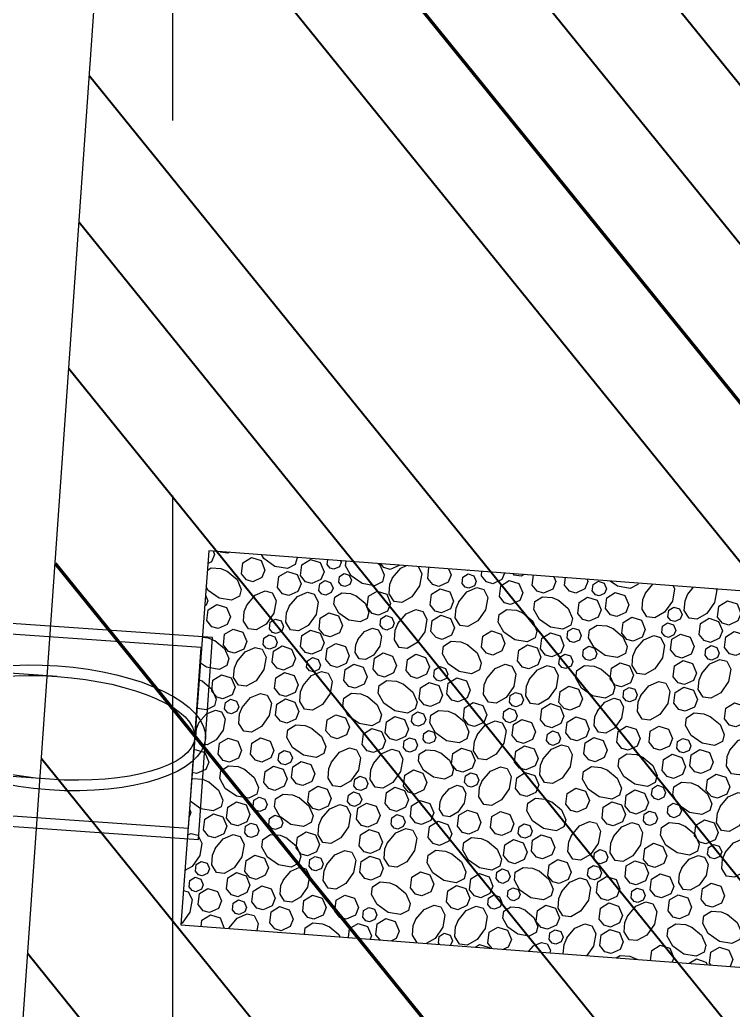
# Model space of a CAD drawing. Header units: feet. Extents: x 6037 to 11520, y 4436 to 7866.
# Drawn here: x 10398.94 to 10420.34, y 5938.33 to 5968.03 of the extents above; entities that cross this region are included whole.
import ezdxf

# ---------------------------------------------------------------- set-up
doc = ezdxf.new("R2010")
doc.units = ezdxf.units.FT
doc.header["$LTSCALE"] = 0.4
doc.header["$MEASUREMENT"] = 0
doc.linetypes.add('DASHED2', pattern=[0.375, 0.25, -0.125])
doc.linetypes.add('HIDDEN', pattern=[0.375, 0.25, -0.125])
for name, color, linetype in [('grid', 254, 'HIDDEN'), ('Level 1', 7, 'Continuous'), ('STORM', 7, 'Continuous'), ('STORM INLET', 7, 'Continuous')]:
    doc.layers.add(name, color=color, linetype=linetype)

msp = doc.modelspace()

# ---------------------------------------------------------------- linework, layer by layer
at = {"layer": 'grid', "color": 252, "linetype": 'DASHED2', "ltscale": 225}
msp.add_line((10403.523, 7776.263), (10403.523, 4782.138), dxfattribs=at)
at = {"layer": 'Level 1', "color": 5, "linetype": 'Continuous', "lineweight": 40}
for p, q in [((10402.567, 5988.286), (10445.984, 5934.657)), ((10402.259, 5983.899), (10443.652, 5932.769)), ((10401.642, 5975.125), (10438.989, 5928.994)), ((10401.026, 5966.351), (10434.326, 5925.219)), ((10400.717, 5961.964), (10431.994, 5923.331)), ((10400.409, 5957.577), (10429.662, 5921.443)), ((10399.587, 5945.878), (10423.444, 5916.41)), ((10399.176, 5940.029), (10420.336, 5913.893))]:
    msp.add_line(p, q, dxfattribs=at)
at = {"layer": 'Level 1', "color": 5, "linetype": 'Continuous', "lineweight": 70}
for p, q in [((10401.951, 5979.512), (10441.321, 5930.882)), ((10399.998, 5951.728), (10426.553, 5918.926))]:
    msp.add_line(p, q, dxfattribs=at)
at = {"layer": 'Level 1', "flags": 128}
msp.add_lwpolyline([(10321.275, 4831.405), (10431.333, 6397.654), (10458.476, 7358.894)], dxfattribs=at)
at = {"layer": 'STORM', "color": 5, "flags": 128}
for points in [[(10400.056, 5948.342), (10245.757, 5959.145, 0.020022), (10236.629, 5959.418), (10169.179, 5958.732)], [(10399.84, 5945.255), (10245.541, 5956.059, 0.020022), (10236.661, 5956.324), (10155.457, 5955.498)]]:
    msp.add_lwpolyline(points, format="xyb", dxfattribs=at)
at = {"layer": 'STORM', "color": 1, "flags": 128}
msp.add_lwpolyline([(10404.614, 5952.111), (10403.766, 5940.891), (10426.207, 5939.195), (10427.055, 5950.415)], close=True, dxfattribs=at)
for points in [[(10404.736, 5952.102), (10404.779, 5951.999), (10404.688, 5951.774), (10404.586, 5951.728)], [(10405.231, 5952.065), (10405.185, 5952.039), (10404.951, 5952.068), (10404.939, 5952.087)], [(10405.592, 5951.419), (10405.631, 5951.745), (10405.889, 5951.904), (10406.177, 5951.812), (10406.295, 5951.529), (10406.204, 5951.303), (10405.931, 5951.181), (10405.743, 5951.235), (10405.592, 5951.419)], [(10407.252, 5951.912), (10407.257, 5951.9), (10407.201, 5951.694), (10406.967, 5951.574), (10406.592, 5951.638), (10406.261, 5951.872), (10406.193, 5951.992)], [(10404.57, 5951.527), (10404.683, 5951.597), (10404.971, 5951.575), (10405.181, 5951.486)], [(10407.365, 5951.364), (10407.404, 5951.69), (10407.662, 5951.849), (10407.949, 5951.756), (10408.067, 5951.473), (10407.976, 5951.248), (10407.703, 5951.126), (10407.516, 5951.179), (10407.365, 5951.364)], [(10408.162, 5951.698), (10408.179, 5951.842)], [(10408.563, 5951.813), (10408.583, 5951.764), (10408.529, 5951.629), (10408.365, 5951.556), (10408.252, 5951.587), (10408.162, 5951.698)], [(10409.694, 5951.728), (10409.745, 5951.685), (10409.874, 5951.385), (10409.818, 5951.179), (10409.584, 5951.059), (10409.208, 5951.123), (10408.877, 5951.356), (10408.71, 5951.655), (10408.729, 5951.8)], [(10410.329, 5951.679), (10410.325, 5951.671), (10410.052, 5951.549), (10409.864, 5951.602), (10409.766, 5951.722)], [(10410.889, 5951.637), (10410.997, 5951.428), (10410.933, 5951.053), (10410.699, 5950.722), (10410.401, 5950.555), (10410.167, 5950.584), (10410.022, 5950.815), (10410.045, 5951.103), (10410.134, 5951.313)], [(10410.126, 5951.298), (10410.371, 5951.589), (10410.543, 5951.663)], [(10411.177, 5951.279), (10411.216, 5951.606), (10411.226, 5951.612)], [(10405.166, 5951.494), (10405.457, 5951.249), (10405.586, 5950.949), (10405.53, 5950.743), (10405.296, 5950.623), (10404.921, 5950.687), (10404.59, 5950.921), (10404.532, 5951.023)], [(10406.674, 5951.005), (10406.713, 5951.332), (10406.971, 5951.49), (10407.259, 5951.398), (10407.377, 5951.115), (10407.286, 5950.89), (10407.013, 5950.768), (10406.825, 5950.821), (10406.674, 5951.005)], [(10408.508, 5951.164), (10408.529, 5951.34), (10408.669, 5951.425), (10408.824, 5951.375), (10408.887, 5951.223), (10408.839, 5951.101), (10408.691, 5951.035), (10408.59, 5951.064), (10408.508, 5951.163)], [(10411.805, 5951.568), (10411.879, 5951.388), (10411.789, 5951.164), (10411.515, 5951.041), (10411.328, 5951.095), (10411.177, 5951.279)], [(10412.21, 5951.125), (10412.234, 5951.321), (10412.388, 5951.416), (10412.561, 5951.36), (10412.632, 5951.191), (10412.578, 5951.056), (10412.413, 5950.982), (10412.301, 5951.014), (10412.211, 5951.125)], [(10412.392, 5951.523), (10412.37, 5951.513), (10412.313, 5951.53)], [(10412.789, 5951.357), (10412.805, 5951.492)], [(10413.481, 5951.441), (10413.401, 5951.242), (10413.128, 5951.119), (10412.94, 5951.173), (10412.789, 5951.357)], [(10414.071, 5951.397), (10413.984, 5951.348), (10413.774, 5951.374), (10413.744, 5951.422)], [(10414.316, 5951.077), (10414.352, 5951.375)], [(10414.959, 5951.33), (10415.018, 5951.186), (10414.928, 5950.961), (10414.655, 5950.839), (10414.467, 5950.893), (10414.316, 5951.077)], [(10415.284, 5951.078), (10415.311, 5951.303)], [(10407.915, 5950.921), (10407.939, 5951.117), (10408.093, 5951.212), (10408.266, 5951.156), (10408.337, 5950.986), (10408.282, 5950.852), (10408.118, 5950.778), (10408.006, 5950.81), (10407.915, 5950.921)], [(10412.11, 5950.581), (10412.355, 5950.873), (10412.655, 5951.002), (10412.86, 5950.946), (10412.981, 5950.711), (10412.916, 5950.336), (10412.683, 5950.005), (10412.385, 5949.838), (10412.151, 5949.867), (10412.006, 5950.098), (10412.028, 5950.386), (10412.118, 5950.596)], [(10413.327, 5950.732), (10413.367, 5951.059), (10413.624, 5951.217), (10413.912, 5951.124), (10414.03, 5950.842), (10413.939, 5950.617), (10413.666, 5950.495), (10413.478, 5950.548), (10413.327, 5950.732)], [(10415.96, 5951.254), (10415.987, 5951.188), (10415.896, 5950.963), (10415.623, 5950.841), (10415.435, 5950.894), (10415.284, 5951.078)], [(10416.117, 5950.9), (10416.141, 5951.097), (10416.296, 5951.192), (10416.468, 5951.136), (10416.539, 5950.966), (10416.485, 5950.831), (10416.321, 5950.758), (10416.208, 5950.79), (10416.118, 5950.901)], [(10417.497, 5951.138), (10417.487, 5951.101), (10417.252, 5950.981), (10416.877, 5951.045), (10416.655, 5951.201)], [(10418.539, 5951.059), (10418.584, 5950.971), (10418.52, 5950.596), (10418.286, 5950.265), (10417.988, 5950.098), (10417.755, 5950.127), (10417.61, 5950.358), (10417.632, 5950.646), (10417.721, 5950.856)], [(10417.713, 5950.841), (10417.935, 5951.105)], [(10418.979, 5950.805), (10419.154, 5951.013)], [(10404.513, 5950.775), (10404.583, 5950.609), (10404.528, 5950.474), (10404.489, 5950.456)], [(10405.757, 5950.484), (10406.002, 5950.775), (10406.301, 5950.904), (10406.507, 5950.848), (10406.628, 5950.613), (10406.563, 5950.239), (10406.33, 5949.907), (10406.032, 5949.74), (10405.798, 5949.769), (10405.653, 5950.001), (10405.676, 5950.288), (10405.765, 5950.499)], [(10407.023, 5950.447), (10407.268, 5950.739), (10407.567, 5950.868), (10407.773, 5950.811), (10407.894, 5950.577), (10407.829, 5950.202), (10407.596, 5949.871), (10407.298, 5949.704), (10407.064, 5949.733), (10406.919, 5949.964), (10406.941, 5950.252), (10407.031, 5950.462)], [(10409.035, 5950.758), (10409.297, 5950.537), (10409.413, 5950.268), (10409.363, 5950.082), (10409.152, 5949.974), (10408.814, 5950.032), (10408.516, 5950.242), (10408.366, 5950.51), (10408.392, 5950.721), (10408.6, 5950.851), (10408.859, 5950.831), (10409.048, 5950.75)], [(10409.362, 5950.416), (10409.401, 5950.743), (10409.659, 5950.901), (10409.947, 5950.809), (10410.065, 5950.526), (10409.974, 5950.301), (10409.701, 5950.178), (10409.513, 5950.232), (10409.362, 5950.417)], [(10411.252, 5950.484), (10411.291, 5950.811), (10411.549, 5950.969), (10411.837, 5950.876), (10411.955, 5950.593), (10411.864, 5950.368), (10411.591, 5950.246), (10411.403, 5950.3), (10411.252, 5950.484)], [(10415.106, 5950.624), (10415.397, 5950.378), (10415.526, 5950.079), (10415.47, 5949.874), (10415.235, 5949.753), (10414.86, 5949.817), (10414.529, 5950.051), (10414.363, 5950.348), (10414.391, 5950.582), (10414.622, 5950.727), (10414.91, 5950.705), (10415.12, 5950.615)], [(10415.68, 5950.23), (10415.719, 5950.557), (10415.977, 5950.715), (10416.265, 5950.623), (10416.383, 5950.34), (10416.292, 5950.115), (10416.019, 5949.993), (10415.831, 5950.046), (10415.68, 5950.23)], [(10416.51, 5950.374), (10416.55, 5950.7), (10416.807, 5950.859), (10417.095, 5950.766), (10417.213, 5950.483), (10417.122, 5950.258), (10416.85, 5950.136), (10416.661, 5950.189), (10416.511, 5950.374)], [(10419.837, 5950.961), (10419.85, 5950.934), (10419.785, 5950.559), (10419.552, 5950.228), (10419.254, 5950.061), (10419.021, 5950.09), (10418.876, 5950.321), (10418.898, 5950.61), (10418.987, 5950.819)], [(10404.554, 5950.016), (10404.593, 5950.342), (10404.851, 5950.501), (10405.139, 5950.409), (10405.257, 5950.126), (10405.166, 5949.901), (10404.893, 5949.779), (10404.705, 5949.832), (10404.554, 5950.016)], [(10418.386, 5950.127), (10418.41, 5950.323), (10418.564, 5950.418), (10418.737, 5950.363), (10418.808, 5950.193), (10418.754, 5950.058), (10418.59, 5949.985), (10418.477, 5950.017), (10418.386, 5950.127)], [(10419.874, 5950.12), (10419.913, 5950.446), (10420.171, 5950.605), (10420.458, 5950.513), (10420.576, 5950.23), (10420.486, 5950.004), (10420.212, 5949.882), (10420.025, 5949.936), (10419.874, 5950.12)], [(10407.917, 5949.762), (10407.956, 5950.089), (10408.214, 5950.247), (10408.502, 5950.155), (10408.62, 5949.872), (10408.529, 5949.647), (10408.256, 5949.525), (10408.068, 5949.578), (10407.918, 5949.762)], [(10409.752, 5949.873), (10409.775, 5950.069), (10409.93, 5950.164), (10410.103, 5950.109), (10410.174, 5949.939), (10410.119, 5949.804), (10409.955, 5949.73), (10409.843, 5949.763), (10409.752, 5949.873)], [(10410.282, 5949.923), (10410.527, 5950.214), (10410.826, 5950.343), (10411.032, 5950.287), (10411.153, 5950.053), (10411.088, 5949.678), (10410.855, 5949.346), (10410.557, 5949.179), (10410.323, 5949.209), (10410.178, 5949.439), (10410.2, 5949.728), (10410.29, 5949.938)], [(10411.276, 5949.689), (10411.315, 5950.015), (10411.573, 5950.174), (10411.861, 5950.081), (10411.978, 5949.798), (10411.888, 5949.573), (10411.615, 5949.451), (10411.427, 5949.504), (10411.276, 5949.689)], [(10414.037, 5950.244), (10414.328, 5949.999), (10414.457, 5949.699), (10414.401, 5949.493), (10414.167, 5949.373), (10413.792, 5949.437), (10413.461, 5949.67), (10413.293, 5949.968), (10413.323, 5950.202), (10413.554, 5950.347), (10413.842, 5950.325), (10414.052, 5950.235)], [(10417.004, 5949.634), (10417.043, 5949.961), (10417.301, 5950.119), (10417.589, 5950.027), (10417.706, 5949.744), (10417.616, 5949.519), (10417.343, 5949.396), (10417.155, 5949.45), (10417.004, 5949.634)], [(10406.43, 5949.77), (10406.453, 5949.966), (10406.608, 5950.061), (10406.781, 5950.005), (10406.851, 5949.835), (10406.797, 5949.7), (10406.634, 5949.627), (10406.521, 5949.659), (10406.43, 5949.77)], [(10416.744, 5949.777), (10417.035, 5949.532), (10417.165, 5949.233), (10417.108, 5949.027), (10416.874, 5948.906), (10416.499, 5948.971), (10416.168, 5949.204), (10416.001, 5949.502), (10416.03, 5949.736), (10416.261, 5949.881), (10416.549, 5949.859), (10416.759, 5949.769)], [(10418.198, 5949.653), (10418.222, 5949.849), (10418.376, 5949.944), (10418.549, 5949.889), (10418.62, 5949.719), (10418.565, 5949.584), (10418.401, 5949.511), (10418.289, 5949.543), (10418.198, 5949.654)], [(10419.321, 5949.599), (10419.36, 5949.925), (10419.618, 5950.084), (10419.906, 5949.991), (10420.024, 5949.708), (10419.933, 5949.483), (10419.66, 5949.361), (10419.472, 5949.414), (10419.322, 5949.599)], [(10404.418, 5949.515), (10404.592, 5949.501), (10404.803, 5949.412)], [(10405.047, 5949.276), (10405.086, 5949.603), (10405.344, 5949.761), (10405.632, 5949.669), (10405.75, 5949.386), (10405.659, 5949.161), (10405.386, 5949.039), (10405.198, 5949.092), (10405.047, 5949.276)], [(10406.242, 5949.296), (10406.265, 5949.492), (10406.42, 5949.587), (10406.592, 5949.531), (10406.663, 5949.362), (10406.609, 5949.227), (10406.445, 5949.153), (10406.332, 5949.185), (10406.242, 5949.296)], [(10407.365, 5949.241), (10407.404, 5949.568), (10407.662, 5949.726), (10407.95, 5949.634), (10408.067, 5949.351), (10407.977, 5949.126), (10407.704, 5949.003), (10407.516, 5949.057), (10407.365, 5949.241)], [(10409.084, 5949.447), (10409.283, 5949.683), (10409.526, 5949.787), (10409.692, 5949.742), (10409.79, 5949.552), (10409.738, 5949.249), (10409.549, 5948.98), (10409.308, 5948.845), (10409.118, 5948.869), (10409, 5949.056), (10409.018, 5949.289), (10409.091, 5949.459)], [(10412.792, 5949.218), (10412.831, 5949.545), (10413.089, 5949.703), (10413.377, 5949.611), (10413.495, 5949.328), (10413.404, 5949.103), (10413.131, 5948.98), (10412.943, 5949.034), (10412.792, 5949.218)], [(10414.564, 5949.163), (10414.604, 5949.489), (10414.861, 5949.647), (10415.149, 5949.555), (10415.267, 5949.272), (10415.176, 5949.047), (10414.904, 5948.925), (10414.715, 5948.979), (10414.565, 5949.163)], [(10415.362, 5949.497), (10415.385, 5949.693), (10415.54, 5949.788), (10415.713, 5949.733), (10415.783, 5949.563), (10415.729, 5949.428), (10415.565, 5949.355), (10415.452, 5949.387), (10415.362, 5949.497)], [(10417.417, 5949.146), (10417.662, 5949.437), (10417.961, 5949.566), (10418.167, 5949.51), (10418.287, 5949.275), (10418.223, 5948.901), (10417.99, 5948.569), (10417.692, 5948.402), (10417.458, 5948.432), (10417.313, 5948.663), (10417.335, 5948.951), (10417.425, 5949.161)], [(10418.467, 5949.127), (10418.506, 5949.453), (10418.764, 5949.612), (10419.052, 5949.519), (10419.17, 5949.236), (10419.079, 5949.011), (10418.806, 5948.889), (10418.618, 5948.943), (10418.468, 5949.127)], [(10420.08, 5949.205), (10420.118, 5949.531), (10420.376, 5949.69), (10420.664, 5949.597), (10420.782, 5949.315), (10420.691, 5949.089), (10420.418, 5948.967), (10420.231, 5949.02), (10420.08, 5949.205)], [(10404.788, 5949.42), (10405.079, 5949.175), (10405.208, 5948.875), (10405.152, 5948.669), (10404.917, 5948.549), (10404.542, 5948.613), (10404.36, 5948.742)], [(10405.46, 5948.788), (10405.705, 5949.079), (10406.005, 5949.209), (10406.21, 5949.153), (10406.331, 5948.918), (10406.266, 5948.543), (10406.033, 5948.212), (10405.735, 5948.045), (10405.501, 5948.074), (10405.356, 5948.305), (10405.379, 5948.593), (10405.468, 5948.803)], [(10406.511, 5948.769), (10406.55, 5949.096), (10406.808, 5949.254), (10407.095, 5949.162), (10407.213, 5948.879), (10407.122, 5948.654), (10406.849, 5948.532), (10406.662, 5948.585), (10406.511, 5948.769)], [(10408.123, 5948.847), (10408.162, 5949.174), (10408.42, 5949.332), (10408.708, 5949.24), (10408.825, 5948.957), (10408.735, 5948.732), (10408.462, 5948.61), (10408.274, 5948.663), (10408.123, 5948.847)], [(10412.366, 5949.293), (10412.657, 5949.048), (10412.786, 5948.748), (10412.73, 5948.542), (10412.496, 5948.422), (10412.121, 5948.487), (10411.789, 5948.72), (10411.622, 5949.018), (10411.652, 5949.251), (10411.883, 5949.397), (10412.171, 5949.374), (10412.381, 5949.285)], [(10413.874, 5948.804), (10413.913, 5949.131), (10414.171, 5949.289), (10414.459, 5949.197), (10414.577, 5948.914), (10414.485, 5948.689), (10414.213, 5948.567), (10414.025, 5948.62), (10413.874, 5948.805)], [(10415.834, 5948.956), (10415.857, 5949.152), (10416.012, 5949.246), (10416.185, 5949.191), (10416.256, 5949.022), (10416.201, 5948.886), (10416.038, 5948.813), (10415.925, 5948.845), (10415.834, 5948.956)], [(10419.501, 5948.973), (10419.524, 5949.169), (10419.679, 5949.264), (10419.852, 5949.208), (10419.922, 5949.039), (10419.868, 5948.904), (10419.704, 5948.83), (10419.591, 5948.862), (10419.501, 5948.973)], [(10409.54, 5948.56), (10409.579, 5948.886), (10409.837, 5949.044), (10410.125, 5948.952), (10410.242, 5948.669), (10410.152, 5948.444), (10409.879, 5948.322), (10409.691, 5948.375), (10409.54, 5948.56)], [(10410.528, 5948.52), (10410.567, 5948.846), (10410.825, 5949.004), (10411.113, 5948.912), (10411.23, 5948.629), (10411.139, 5948.404), (10410.866, 5948.282), (10410.679, 5948.336), (10410.528, 5948.52)], [(10415.115, 5948.72), (10415.139, 5948.916), (10415.293, 5949.011), (10415.466, 5948.955), (10415.537, 5948.786), (10415.482, 5948.651), (10415.318, 5948.577), (10415.206, 5948.61), (10415.115, 5948.72)], [(10407.545, 5948.615), (10407.567, 5948.811), (10407.722, 5948.906), (10407.895, 5948.851), (10407.966, 5948.681), (10407.911, 5948.546), (10407.747, 5948.473), (10407.635, 5948.504), (10407.545, 5948.615)], [(10408.661, 5948.222), (10408.7, 5948.549), (10408.958, 5948.707), (10409.246, 5948.615), (10409.364, 5948.332), (10409.273, 5948.107), (10409, 5947.985), (10408.813, 5948.038), (10408.661, 5948.222)], [(10411.361, 5948.342), (10411.385, 5948.538), (10411.539, 5948.633), (10411.712, 5948.578), (10411.783, 5948.408), (10411.728, 5948.273), (10411.565, 5948.2), (10411.451, 5948.232), (10411.361, 5948.342)], [(10412.957, 5948.283), (10413.202, 5948.574), (10413.501, 5948.703), (10413.707, 5948.647), (10413.827, 5948.413), (10413.763, 5948.038), (10413.53, 5947.706), (10413.232, 5947.539), (10412.998, 5947.569), (10412.853, 5947.799), (10412.875, 5948.088), (10412.965, 5948.298)], [(10414.222, 5948.246), (10414.468, 5948.537), (10414.767, 5948.667), (10414.973, 5948.61), (10415.094, 5948.376), (10415.029, 5948.001), (10414.796, 5947.67), (10414.498, 5947.503), (10414.264, 5947.532), (10414.119, 5947.763), (10414.141, 5948.051), (10414.231, 5948.261)], [(10416.37, 5948.563), (10416.661, 5948.318), (10416.79, 5948.018), (10416.734, 5947.812), (10416.5, 5947.692), (10416.124, 5947.756), (10415.794, 5947.99), (10415.627, 5948.287), (10415.656, 5948.521), (10415.887, 5948.666), (10416.175, 5948.644), (10416.385, 5948.554)], [(10416.653, 5948.264), (10416.692, 5948.59), (10416.949, 5948.749), (10417.237, 5948.656), (10417.355, 5948.374), (10417.264, 5948.149), (10416.992, 5948.026), (10416.804, 5948.08), (10416.653, 5948.264)], [(10418.543, 5948.332), (10418.582, 5948.658), (10418.839, 5948.817), (10419.127, 5948.725), (10419.245, 5948.441), (10419.154, 5948.216), (10418.881, 5948.094), (10418.694, 5948.148), (10418.543, 5948.332)], [(10419.4, 5948.429), (10419.646, 5948.72), (10419.945, 5948.85), (10420.15, 5948.794), (10420.271, 5948.559), (10420.207, 5948.184), (10419.973, 5947.853), (10419.676, 5947.686), (10419.441, 5947.715), (10419.297, 5947.946), (10419.319, 5948.234), (10419.409, 5948.444)], [(10404.696, 5947.907), (10404.735, 5948.233), (10404.993, 5948.391), (10405.281, 5948.299), (10405.399, 5948.016), (10405.308, 5947.791), (10405.035, 5947.669), (10404.847, 5947.722), (10404.696, 5947.907)], [(10406.586, 5947.974), (10406.625, 5948.301), (10406.883, 5948.459), (10407.171, 5948.367), (10407.289, 5948.084), (10407.198, 5947.859), (10406.925, 5947.737), (10406.737, 5947.79), (10406.587, 5947.974)], [(10407.444, 5948.072), (10407.689, 5948.363), (10407.988, 5948.492), (10408.194, 5948.436), (10408.315, 5948.201), (10408.25, 5947.826), (10408.017, 5947.495), (10407.719, 5947.328), (10407.485, 5947.357), (10407.34, 5947.588), (10407.363, 5947.876), (10407.452, 5948.086)], [(10404.414, 5948.205), (10404.705, 5947.96), (10404.834, 5947.66), (10404.778, 5947.455), (10404.543, 5947.334), (10404.257, 5947.383)], [(10404.322, 5948.242), (10404.428, 5948.197)], [(10410.439, 5948.114), (10410.731, 5947.869), (10410.86, 5947.569), (10410.804, 5947.364), (10410.569, 5947.243), (10410.194, 5947.308), (10409.863, 5947.541), (10409.696, 5947.839), (10409.725, 5948.073), (10409.956, 5948.217), (10410.244, 5948.196), (10410.455, 5948.106)], [(10410.923, 5947.672), (10410.963, 5947.998), (10411.22, 5948.157), (10411.508, 5948.064), (10411.626, 5947.781), (10411.535, 5947.556), (10411.263, 5947.434), (10411.075, 5947.488), (10410.924, 5947.672)], [(10411.754, 5947.816), (10411.793, 5948.142), (10412.051, 5948.3), (10412.339, 5948.208), (10412.456, 5947.925), (10412.366, 5947.7), (10412.093, 5947.578), (10411.905, 5947.631), (10411.754, 5947.815)], [(10415.117, 5947.562), (10415.156, 5947.888), (10415.414, 5948.046), (10415.702, 5947.954), (10415.82, 5947.671), (10415.729, 5947.446), (10415.456, 5947.324), (10415.268, 5947.377), (10415.117, 5947.562)], [(10417.572, 5947.771), (10417.817, 5948.062), (10418.117, 5948.191), (10418.322, 5948.135), (10418.443, 5947.9), (10418.378, 5947.525), (10418.145, 5947.194), (10417.847, 5947.027), (10417.613, 5947.057), (10417.469, 5947.287), (10417.491, 5947.575), (10417.58, 5947.785)], [(10418.566, 5947.536), (10418.605, 5947.863), (10418.863, 5948.021), (10419.151, 5947.929), (10419.269, 5947.646), (10419.178, 5947.421), (10418.905, 5947.299), (10418.717, 5947.352), (10418.566, 5947.536)], [(10405.616, 5947.413), (10405.861, 5947.704), (10406.16, 5947.833), (10406.366, 5947.777), (10406.487, 5947.543), (10406.422, 5947.168), (10406.189, 5946.837), (10405.891, 5946.67), (10405.657, 5946.699), (10405.512, 5946.929), (10405.534, 5947.218), (10405.624, 5947.428)], [(10409.371, 5947.734), (10409.662, 5947.489), (10409.791, 5947.189), (10409.735, 5946.983), (10409.501, 5946.863), (10409.126, 5946.928), (10408.795, 5947.161), (10408.627, 5947.459), (10408.657, 5947.693), (10408.888, 5947.838), (10409.176, 5947.815), (10409.386, 5947.726)], [(10413.63, 5947.569), (10413.653, 5947.765), (10413.808, 5947.86), (10413.981, 5947.804), (10414.051, 5947.634), (10413.997, 5947.499), (10413.833, 5947.426), (10413.72, 5947.458), (10413.63, 5947.569)], [(10417.043, 5947.721), (10417.066, 5947.917), (10417.221, 5948.012), (10417.393, 5947.956), (10417.464, 5947.787), (10417.409, 5947.652), (10417.246, 5947.578), (10417.133, 5947.611), (10417.043, 5947.721)], [(10405.086, 5947.364), (10405.11, 5947.559), (10405.264, 5947.654), (10405.437, 5947.599), (10405.508, 5947.429), (10405.453, 5947.294), (10405.289, 5947.221), (10405.177, 5947.253), (10405.086, 5947.364)], [(10406.61, 5947.179), (10406.649, 5947.505), (10406.907, 5947.664), (10407.195, 5947.571), (10407.312, 5947.288), (10407.222, 5947.063), (10406.949, 5946.941), (10406.761, 5946.995), (10406.61, 5947.179)], [(10412.247, 5947.076), (10412.286, 5947.402), (10412.544, 5947.561), (10412.832, 5947.468), (10412.949, 5947.185), (10412.859, 5946.96), (10412.586, 5946.838), (10412.398, 5946.891), (10412.247, 5947.076)], [(10414.565, 5947.04), (10414.604, 5947.367), (10414.861, 5947.525), (10415.15, 5947.433), (10415.267, 5947.15), (10415.176, 5946.925), (10414.903, 5946.803), (10414.716, 5946.856), (10414.565, 5947.04)], [(10416.27, 5947.307), (10416.491, 5947.569), (10416.761, 5947.685), (10416.946, 5947.635), (10417.054, 5947.424), (10416.996, 5947.086), (10416.786, 5946.788), (10416.518, 5946.637), (10416.307, 5946.664), (10416.177, 5946.872), (10416.197, 5947.131), (10416.278, 5947.32)], [(10420.082, 5947.066), (10420.121, 5947.392), (10420.379, 5947.551), (10420.667, 5947.458), (10420.785, 5947.176), (10420.694, 5946.95), (10420.421, 5946.828), (10420.233, 5946.881), (10420.083, 5947.066)], [(10404.315, 5946.954), (10404.536, 5947.216), (10404.806, 5947.332), (10404.99, 5947.282), (10405.099, 5947.071), (10405.041, 5946.733), (10404.831, 5946.435), (10404.563, 5946.285), (10404.352, 5946.311), (10404.222, 5946.519), (10404.242, 5946.778), (10404.323, 5946.967)], [(10408.126, 5946.708), (10408.165, 5947.035), (10408.423, 5947.193), (10408.711, 5947.101), (10408.828, 5946.818), (10408.738, 5946.593), (10408.465, 5946.471), (10408.277, 5946.524), (10408.126, 5946.708)], [(10409.898, 5946.653), (10409.937, 5946.979), (10410.195, 5947.138), (10410.483, 5947.045), (10410.601, 5946.762), (10410.51, 5946.537), (10410.237, 5946.415), (10410.049, 5946.469), (10409.899, 5946.653)], [(10410.696, 5946.987), (10410.719, 5947.183), (10410.874, 5947.278), (10411.047, 5947.223), (10411.117, 5947.053), (10411.063, 5946.918), (10410.899, 5946.845), (10410.786, 5946.877), (10410.696, 5946.987)], [(10411.987, 5947.219), (10412.279, 5946.974), (10412.408, 5946.674), (10412.352, 5946.468), (10412.117, 5946.348), (10411.742, 5946.412), (10411.411, 5946.646), (10411.244, 5946.944), (10411.273, 5947.177), (10411.504, 5947.322), (10411.792, 5947.3), (10412.003, 5947.211)], [(10413.442, 5947.095), (10413.465, 5947.291), (10413.62, 5947.386), (10413.793, 5947.331), (10413.863, 5947.161), (10413.809, 5947.026), (10413.645, 5946.952), (10413.532, 5946.984), (10413.442, 5947.095)], [(10415.323, 5946.646), (10415.362, 5946.973), (10415.62, 5947.131), (10415.908, 5947.039), (10416.025, 5946.756), (10415.935, 5946.531), (10415.662, 5946.409), (10415.474, 5946.462), (10415.323, 5946.647)], [(10419.656, 5947.141), (10419.948, 5946.896), (10420.077, 5946.596), (10420.021, 5946.39), (10419.786, 5946.27), (10419.411, 5946.334), (10419.08, 5946.568), (10418.913, 5946.866), (10418.942, 5947.099), (10419.173, 5947.244), (10419.461, 5947.222), (10419.671, 5947.132)], [(10407.7, 5946.783), (10407.991, 5946.538), (10408.12, 5946.238), (10408.064, 5946.033), (10407.83, 5945.912), (10407.455, 5945.977), (10407.124, 5946.21), (10406.956, 5946.508), (10406.985, 5946.742), (10407.217, 5946.887), (10407.505, 5946.865), (10407.715, 5946.775)], [(10412.66, 5946.587), (10412.905, 5946.878), (10413.205, 5947.008), (10413.41, 5946.952), (10413.531, 5946.717), (10413.466, 5946.342), (10413.233, 5946.011), (10412.935, 5945.844), (10412.701, 5945.873), (10412.556, 5946.104), (10412.579, 5946.392), (10412.668, 5946.602)], [(10413.711, 5946.568), (10413.75, 5946.895), (10414.007, 5947.053), (10414.295, 5946.961), (10414.413, 5946.678), (10414.322, 5946.453), (10414.049, 5946.331), (10413.862, 5946.384), (10413.711, 5946.568)], [(10416.85, 5946.366), (10416.889, 5946.693), (10417.146, 5946.851), (10417.434, 5946.758), (10417.552, 5946.476), (10417.462, 5946.251), (10417.189, 5946.128), (10417.001, 5946.182), (10416.85, 5946.366)], [(10417.818, 5946.367), (10417.857, 5946.694), (10418.115, 5946.852), (10418.403, 5946.76), (10418.521, 5946.477), (10418.43, 5946.252), (10418.157, 5946.13), (10417.969, 5946.183), (10417.818, 5946.368)], [(10409.208, 5946.294), (10409.247, 5946.621), (10409.505, 5946.779), (10409.793, 5946.687), (10409.911, 5946.404), (10409.819, 5946.179), (10409.547, 5946.057), (10409.359, 5946.11), (10409.208, 5946.295)], [(10411.042, 5946.453), (10411.063, 5946.629), (10411.202, 5946.714), (10411.358, 5946.665), (10411.421, 5946.512), (10411.372, 5946.39), (10411.225, 5946.324), (10411.124, 5946.353), (10411.042, 5946.453)], [(10414.744, 5946.414), (10414.768, 5946.61), (10414.922, 5946.705), (10415.095, 5946.65), (10415.166, 5946.48), (10415.111, 5946.345), (10414.947, 5946.271), (10414.835, 5946.304), (10414.744, 5946.414)], [(10420.247, 5946.131), (10420.492, 5946.422), (10420.792, 5946.551), (10420.997, 5946.495), (10421.118, 5946.26), (10421.053, 5945.885), (10420.82, 5945.554), (10420.522, 5945.387), (10420.288, 5945.416), (10420.143, 5945.647), (10420.165, 5945.935), (10420.255, 5946.145)], [(10404.893, 5946.009), (10404.932, 5946.335), (10405.19, 5946.493), (10405.478, 5946.401), (10405.596, 5946.118), (10405.505, 5945.893), (10405.232, 5945.771), (10405.044, 5945.824), (10404.894, 5946.009)], [(10405.862, 5946.01), (10405.901, 5946.336), (10406.158, 5946.495), (10406.447, 5946.402), (10406.564, 5946.119), (10406.473, 5945.895), (10406.201, 5945.772), (10406.013, 5945.826), (10405.862, 5946.01)], [(10410.449, 5946.21), (10410.472, 5946.406), (10410.627, 5946.501), (10410.8, 5946.446), (10410.871, 5946.276), (10410.816, 5946.141), (10410.652, 5946.068), (10410.54, 5946.1), (10410.449, 5946.21)], [(10413.786, 5945.773), (10413.825, 5946.1), (10414.083, 5946.258), (10414.371, 5946.166), (10414.489, 5945.883), (10414.398, 5945.658), (10414.125, 5945.536), (10413.937, 5945.589), (10413.786, 5945.773)], [(10414.644, 5945.871), (10414.889, 5946.162), (10415.188, 5946.291), (10415.394, 5946.235), (10415.514, 5946), (10415.45, 5945.626), (10415.217, 5945.294), (10414.919, 5945.127), (10414.685, 5945.157), (10414.54, 5945.387), (10414.562, 5945.675), (10414.652, 5945.885)], [(10415.861, 5946.022), (10415.9, 5946.348), (10416.158, 5946.506), (10416.446, 5946.414), (10416.564, 5946.131), (10416.473, 5945.906), (10416.2, 5945.784), (10416.012, 5945.837), (10415.861, 5946.022)], [(10418.652, 5946.19), (10418.675, 5946.386), (10418.83, 5946.481), (10419.002, 5946.425), (10419.073, 5946.256), (10419.019, 5946.121), (10418.855, 5946.047), (10418.742, 5946.079), (10418.652, 5946.19)], [(10404.162, 5946.124), (10404.202, 5946.148), (10404.489, 5946.056), (10404.607, 5945.773), (10404.516, 5945.548), (10404.244, 5945.426), (10404.112, 5945.464)], [(10406.695, 5945.832), (10406.719, 5946.028), (10406.873, 5946.123), (10407.046, 5946.068), (10407.117, 5945.898), (10407.062, 5945.763), (10406.898, 5945.69), (10406.786, 5945.722), (10406.695, 5945.832)], [(10408.29, 5945.773), (10408.536, 5946.064), (10408.835, 5946.194), (10409.041, 5946.137), (10409.161, 5945.903), (10409.097, 5945.528), (10408.864, 5945.197), (10408.566, 5945.03), (10408.332, 5945.059), (10408.187, 5945.29), (10408.209, 5945.578), (10408.299, 5945.788)], [(10409.557, 5945.736), (10409.802, 5946.028), (10410.101, 5946.157), (10410.307, 5946.101), (10410.427, 5945.866), (10410.363, 5945.491), (10410.13, 5945.16), (10409.832, 5944.993), (10409.598, 5945.022), (10409.453, 5945.253), (10409.475, 5945.541), (10409.565, 5945.751)], [(10411.569, 5946.047), (10411.831, 5945.827), (10411.947, 5945.557), (10411.897, 5945.372), (10411.686, 5945.263), (10411.348, 5945.321), (10411.05, 5945.531), (10410.9, 5945.8), (10410.926, 5946.01), (10411.134, 5946.14), (10411.393, 5946.121), (10411.582, 5946.04)], [(10411.896, 5945.705), (10411.935, 5946.032), (10412.193, 5946.19), (10412.481, 5946.098), (10412.599, 5945.815), (10412.508, 5945.59), (10412.235, 5945.468), (10412.047, 5945.521), (10411.896, 5945.706)], [(10417.64, 5945.913), (10417.93, 5945.668), (10418.06, 5945.368), (10418.004, 5945.163), (10417.769, 5945.042), (10417.394, 5945.107), (10417.063, 5945.34), (10416.896, 5945.638), (10416.925, 5945.872), (10417.156, 5946.017), (10417.444, 5945.994), (10417.654, 5945.905)], [(10418.214, 5945.52), (10418.253, 5945.846), (10418.511, 5946.004), (10418.799, 5945.912), (10418.916, 5945.629), (10418.826, 5945.404), (10418.553, 5945.282), (10418.365, 5945.335), (10418.214, 5945.52)], [(10419.044, 5945.663), (10419.084, 5945.989), (10419.341, 5946.148), (10419.629, 5946.055), (10419.747, 5945.773), (10419.656, 5945.547), (10419.383, 5945.426), (10419.195, 5945.479), (10419.044, 5945.663)], [(10405.683, 5945.555), (10405.974, 5945.31), (10406.103, 5945.011), (10406.047, 5944.805), (10405.813, 5944.685), (10405.438, 5944.749), (10405.106, 5944.982), (10404.94, 5945.28), (10404.969, 5945.514), (10405.2, 5945.659), (10405.488, 5945.637), (10405.698, 5945.547)], [(10406.257, 5945.162), (10406.297, 5945.489), (10406.554, 5945.647), (10406.842, 5945.555), (10406.96, 5945.271), (10406.869, 5945.047), (10406.596, 5944.924), (10406.408, 5944.978), (10406.258, 5945.162)], [(10407.088, 5945.306), (10407.127, 5945.632), (10407.384, 5945.79), (10407.673, 5945.698), (10407.79, 5945.415), (10407.7, 5945.19), (10407.427, 5945.068), (10407.239, 5945.121), (10407.088, 5945.305)], [(10408.964, 5945.059), (10408.987, 5945.255), (10409.142, 5945.35), (10409.315, 5945.294), (10409.385, 5945.125), (10409.331, 5944.99), (10409.167, 5944.916), (10409.054, 5944.948), (10408.964, 5945.059)], [(10410.451, 5945.052), (10410.49, 5945.378), (10410.748, 5945.536), (10411.036, 5945.444), (10411.154, 5945.161), (10411.063, 5944.936), (10410.79, 5944.814), (10410.602, 5944.867), (10410.451, 5945.052)], [(10412.286, 5945.163), (10412.309, 5945.358), (10412.464, 5945.453), (10412.637, 5945.398), (10412.707, 5945.228), (10412.653, 5945.093), (10412.489, 5945.02), (10412.377, 5945.052), (10412.286, 5945.163)], [(10412.815, 5945.212), (10413.06, 5945.503), (10413.36, 5945.632), (10413.566, 5945.576), (10413.686, 5945.342), (10413.622, 5944.967), (10413.389, 5944.636), (10413.091, 5944.469), (10412.857, 5944.498), (10412.712, 5944.729), (10412.734, 5945.017), (10412.824, 5945.227)], [(10413.81, 5944.978), (10413.849, 5945.304), (10414.107, 5945.463), (10414.395, 5945.37), (10414.512, 5945.088), (10414.422, 5944.863), (10414.149, 5944.74), (10413.961, 5944.794), (10413.81, 5944.978)], [(10416.571, 5945.533), (10416.862, 5945.288), (10416.991, 5944.988), (10416.935, 5944.783), (10416.7, 5944.662), (10416.325, 5944.727), (10415.994, 5944.96), (10415.827, 5945.258), (10415.856, 5945.492), (10416.088, 5945.637), (10416.375, 5945.614), (10416.586, 5945.525)], [(10419.537, 5944.923), (10419.577, 5945.25), (10419.835, 5945.408), (10420.123, 5945.316), (10420.24, 5945.033), (10420.149, 5944.808), (10419.877, 5944.686), (10419.689, 5944.739), (10419.537, 5944.923)], [(10404.614, 5945.175), (10404.905, 5944.93), (10405.035, 5944.631), (10404.978, 5944.425), (10404.744, 5944.305), (10404.369, 5944.369), (10404.046, 5944.597)], [(10404.096, 5945.257), (10404.131, 5945.279), (10404.419, 5945.257), (10404.629, 5945.167)], [(10407.581, 5944.566), (10407.62, 5944.892), (10407.878, 5945.051), (10408.166, 5944.958), (10408.283, 5944.675), (10408.193, 5944.45), (10407.92, 5944.328), (10407.732, 5944.381), (10407.581, 5944.566)], [(10411.618, 5944.736), (10411.817, 5944.972), (10412.059, 5945.077), (10412.226, 5945.031), (10412.324, 5944.842), (10412.271, 5944.538), (10412.083, 5944.27), (10411.841, 5944.134), (10411.651, 5944.158), (10411.534, 5944.345), (10411.552, 5944.578), (10411.625, 5944.748)], [(10417.896, 5944.786), (10417.919, 5944.982), (10418.074, 5945.077), (10418.247, 5945.022), (10418.317, 5944.852), (10418.263, 5944.717), (10418.099, 5944.644), (10417.986, 5944.676), (10417.896, 5944.786)], [(10419.278, 5945.067), (10419.569, 5944.822), (10419.699, 5944.522), (10419.642, 5944.316), (10419.407, 5944.196), (10419.033, 5944.26), (10418.702, 5944.493), (10418.534, 5944.792), (10418.564, 5945.025), (10418.795, 5945.17), (10419.083, 5945.148), (10419.293, 5945.059)], [(10407.322, 5944.709), (10407.613, 5944.464), (10407.742, 5944.164), (10407.686, 5943.959), (10407.451, 5943.838), (10407.076, 5943.903), (10406.745, 5944.136), (10406.578, 5944.434), (10406.607, 5944.668), (10406.838, 5944.812), (10407.126, 5944.79), (10407.336, 5944.7)], [(10408.776, 5944.585), (10408.799, 5944.781), (10408.954, 5944.876), (10409.126, 5944.821), (10409.197, 5944.651), (10409.143, 5944.516), (10408.979, 5944.443), (10408.866, 5944.475), (10408.776, 5944.585)], [(10409.899, 5944.53), (10409.938, 5944.857), (10410.195, 5945.015), (10410.484, 5944.923), (10410.601, 5944.64), (10410.51, 5944.415), (10410.237, 5944.293), (10410.05, 5944.346), (10409.899, 5944.531)], [(10415.326, 5944.508), (10415.365, 5944.834), (10415.623, 5944.992), (10415.911, 5944.9), (10416.028, 5944.617), (10415.937, 5944.392), (10415.664, 5944.27), (10415.477, 5944.323), (10415.326, 5944.508)], [(10417.098, 5944.452), (10417.137, 5944.778), (10417.395, 5944.937), (10417.683, 5944.844), (10417.801, 5944.562), (10417.71, 5944.336), (10417.437, 5944.214), (10417.249, 5944.268), (10417.099, 5944.452)], [(10419.95, 5944.435), (10420.195, 5944.726), (10420.495, 5944.856), (10420.7, 5944.799), (10420.821, 5944.565), (10420.757, 5944.19), (10420.523, 5943.859), (10420.225, 5943.692), (10419.992, 5943.721), (10419.847, 5943.952), (10419.869, 5944.24), (10419.959, 5944.45)], [(10405.142, 5944.094), (10405.181, 5944.421), (10405.439, 5944.579), (10405.727, 5944.487), (10405.844, 5944.204), (10405.754, 5943.979), (10405.481, 5943.857), (10405.293, 5943.91), (10405.142, 5944.094)], [(10405.939, 5944.429), (10405.963, 5944.625), (10406.117, 5944.72), (10406.29, 5944.664), (10406.36, 5944.495), (10406.306, 5944.36), (10406.143, 5944.286), (10406.03, 5944.318), (10405.939, 5944.429)], [(10407.994, 5944.078), (10408.239, 5944.369), (10408.539, 5944.498), (10408.744, 5944.442), (10408.865, 5944.207), (10408.8, 5943.832), (10408.567, 5943.501), (10408.269, 5943.334), (10408.035, 5943.363), (10407.89, 5943.594), (10407.912, 5943.882), (10408.002, 5944.092)], [(10409.045, 5944.059), (10409.084, 5944.385), (10409.341, 5944.543), (10409.629, 5944.451), (10409.747, 5944.168), (10409.656, 5943.943), (10409.384, 5943.821), (10409.195, 5943.874), (10409.045, 5944.059)], [(10410.657, 5944.137), (10410.696, 5944.463), (10410.954, 5944.621), (10411.241, 5944.529), (10411.359, 5944.246), (10411.269, 5944.021), (10410.996, 5943.899), (10410.808, 5943.952), (10410.657, 5944.137)], [(10414.899, 5944.582), (10415.191, 5944.337), (10415.32, 5944.038), (10415.264, 5943.832), (10415.03, 5943.712), (10414.654, 5943.776), (10414.323, 5944.009), (10414.156, 5944.307), (10414.186, 5944.541), (10414.417, 5944.686), (10414.704, 5944.664), (10414.915, 5944.574)], [(10416.408, 5944.093), (10416.447, 5944.42), (10416.705, 5944.578), (10416.993, 5944.486), (10417.11, 5944.203), (10417.019, 5943.978), (10416.747, 5943.856), (10416.559, 5943.91), (10416.408, 5944.094)], [(10418.368, 5944.245), (10418.391, 5944.441), (10418.546, 5944.536), (10418.719, 5944.481), (10418.789, 5944.311), (10418.735, 5944.176), (10418.571, 5944.103), (10418.458, 5944.135), (10418.368, 5944.245)], [(10404.029, 5944.363), (10404.072, 5944.259), (10404.009, 5944.104)], [(10404.451, 5943.736), (10404.49, 5944.063), (10404.748, 5944.221), (10405.036, 5944.128), (10405.154, 5943.846), (10405.063, 5943.621), (10404.79, 5943.498), (10404.602, 5943.552), (10404.452, 5943.736)], [(10406.412, 5943.887), (10406.435, 5944.083), (10406.59, 5944.178), (10406.763, 5944.123), (10406.833, 5943.953), (10406.779, 5943.818), (10406.615, 5943.745), (10406.502, 5943.777), (10406.412, 5943.887)], [(10410.078, 5943.905), (10410.102, 5944.101), (10410.256, 5944.195), (10410.429, 5944.14), (10410.5, 5943.97), (10410.445, 5943.835), (10410.281, 5943.762), (10410.169, 5943.794), (10410.078, 5943.904)], [(10412.074, 5943.849), (10412.113, 5944.176), (10412.371, 5944.334), (10412.659, 5944.242), (10412.776, 5943.959), (10412.685, 5943.734), (10412.413, 5943.611), (10412.225, 5943.665), (10412.074, 5943.849)], [(10413.061, 5943.809), (10413.101, 5944.136), (10413.358, 5944.294), (10413.647, 5944.202), (10413.764, 5943.919), (10413.673, 5943.694), (10413.4, 5943.571), (10413.213, 5943.625), (10413.062, 5943.809)], [(10417.649, 5944.009), (10417.672, 5944.205), (10417.827, 5944.3), (10418, 5944.245), (10418.07, 5944.075), (10418.016, 5943.94), (10417.852, 5943.867), (10417.739, 5943.899), (10417.649, 5944.009)], [(10405.692, 5943.652), (10405.716, 5943.848), (10405.87, 5943.943), (10406.043, 5943.887), (10406.114, 5943.718), (10406.059, 5943.582), (10405.896, 5943.509), (10405.783, 5943.541), (10405.692, 5943.652)], [(10411.195, 5943.512), (10411.234, 5943.838), (10411.492, 5943.996), (10411.78, 5943.904), (10411.898, 5943.621), (10411.807, 5943.396), (10411.534, 5943.274), (10411.346, 5943.327), (10411.195, 5943.512)], [(10413.895, 5943.631), (10413.918, 5943.827), (10414.073, 5943.922), (10414.246, 5943.867), (10414.316, 5943.697), (10414.262, 5943.562), (10414.098, 5943.489), (10413.986, 5943.521), (10413.895, 5943.631)], [(10415.49, 5943.572), (10415.736, 5943.863), (10416.035, 5943.993), (10416.24, 5943.936), (10416.361, 5943.701), (10416.297, 5943.327), (10416.063, 5942.996), (10415.766, 5942.829), (10415.532, 5942.858), (10415.387, 5943.089), (10415.409, 5943.377), (10415.499, 5943.587)], [(10416.756, 5943.536), (10417.001, 5943.827), (10417.301, 5943.956), (10417.507, 5943.9), (10417.627, 5943.665), (10417.563, 5943.29), (10417.329, 5942.959), (10417.032, 5942.792), (10416.798, 5942.821), (10416.653, 5943.052), (10416.675, 5943.34), (10416.765, 5943.55)], [(10418.904, 5943.852), (10419.195, 5943.607), (10419.324, 5943.307), (10419.268, 5943.102), (10419.034, 5942.981), (10418.658, 5943.046), (10418.327, 5943.279), (10418.16, 5943.577), (10418.19, 5943.811), (10418.421, 5943.956), (10418.708, 5943.934), (10418.919, 5943.844)], [(10419.186, 5943.553), (10419.226, 5943.88), (10419.483, 5944.038), (10419.771, 5943.946), (10419.889, 5943.663), (10419.798, 5943.438), (10419.525, 5943.316), (10419.338, 5943.369), (10419.187, 5943.554)], [(10403.97, 5943.588), (10404.079, 5943.635), (10404.284, 5943.579), (10404.405, 5943.344), (10404.341, 5942.969), (10404.107, 5942.638), (10403.889, 5942.516)], [(10404.8, 5943.178), (10405.045, 5943.469), (10405.345, 5943.598), (10405.55, 5943.542), (10405.671, 5943.308), (10405.606, 5942.933), (10405.373, 5942.601), (10405.075, 5942.434), (10404.841, 5942.464), (10404.696, 5942.695), (10404.718, 5942.983), (10404.808, 5943.193)], [(10406.947, 5943.494), (10407.239, 5943.249), (10407.368, 5942.95), (10407.312, 5942.744), (10407.077, 5942.624), (10406.702, 5942.688), (10406.371, 5942.921), (10406.204, 5943.219), (10406.233, 5943.453), (10406.464, 5943.598), (10406.752, 5943.576), (10406.962, 5943.486)], [(10407.23, 5943.196), (10407.269, 5943.522), (10407.527, 5943.681), (10407.815, 5943.588), (10407.933, 5943.305), (10407.842, 5943.08), (10407.569, 5942.958), (10407.381, 5943.012), (10407.23, 5943.196)], [(10409.12, 5943.263), (10409.159, 5943.59), (10409.417, 5943.748), (10409.705, 5943.656), (10409.822, 5943.373), (10409.732, 5943.148), (10409.459, 5943.026), (10409.271, 5943.079), (10409.12, 5943.264)], [(10409.978, 5943.361), (10410.223, 5943.652), (10410.522, 5943.781), (10410.728, 5943.725), (10410.848, 5943.491), (10410.784, 5943.116), (10410.551, 5942.785), (10410.253, 5942.617), (10410.019, 5942.647), (10409.874, 5942.878), (10409.896, 5943.166), (10409.986, 5943.376)], [(10414.288, 5943.105), (10414.327, 5943.431), (10414.584, 5943.589), (10414.872, 5943.497), (10414.99, 5943.214), (10414.9, 5942.989), (10414.626, 5942.867), (10414.439, 5942.92), (10414.288, 5943.105)], [(10412.973, 5943.403), (10413.265, 5943.158), (10413.394, 5942.859), (10413.338, 5942.653), (10413.103, 5942.532), (10412.728, 5942.597), (10412.397, 5942.83), (10412.23, 5943.128), (10412.259, 5943.362), (10412.49, 5943.507), (10412.778, 5943.485), (10412.988, 5943.395)], [(10413.457, 5942.961), (10413.497, 5943.288), (10413.754, 5943.446), (10414.042, 5943.354), (10414.16, 5943.071), (10414.069, 5942.846), (10413.796, 5942.724), (10413.608, 5942.777), (10413.458, 5942.961)], [(10417.651, 5942.851), (10417.69, 5943.177), (10417.948, 5943.336), (10418.236, 5943.243), (10418.353, 5942.96), (10418.263, 5942.735), (10417.99, 5942.613), (10417.802, 5942.667), (10417.651, 5942.851)], [(10419.576, 5943.01), (10419.6, 5943.206), (10419.754, 5943.301), (10419.927, 5943.246), (10419.998, 5943.076), (10419.943, 5942.941), (10419.78, 5942.868), (10419.667, 5942.9), (10419.576, 5943.01)], [(10420.106, 5943.06), (10420.351, 5943.351), (10420.65, 5943.48), (10420.856, 5943.424), (10420.977, 5943.189), (10420.912, 5942.815), (10420.679, 5942.483), (10420.381, 5942.316), (10420.147, 5942.346), (10420.003, 5942.576), (10420.024, 5942.865), (10420.114, 5943.075)], [(10405.694, 5942.493), (10405.733, 5942.82), (10405.991, 5942.978), (10406.279, 5942.886), (10406.397, 5942.603), (10406.306, 5942.378), (10406.033, 5942.255), (10405.845, 5942.309), (10405.695, 5942.493)], [(10408.15, 5942.703), (10408.395, 5942.994), (10408.694, 5943.123), (10408.9, 5943.067), (10409.02, 5942.832), (10408.956, 5942.457), (10408.723, 5942.126), (10408.425, 5941.959), (10408.191, 5941.988), (10408.046, 5942.219), (10408.068, 5942.507), (10408.158, 5942.717)], [(10411.905, 5943.023), (10412.196, 5942.778), (10412.325, 5942.478), (10412.269, 5942.273), (10412.034, 5942.152), (10411.659, 5942.217), (10411.328, 5942.45), (10411.161, 5942.748), (10411.19, 5942.982), (10411.422, 5943.127), (10411.709, 5943.105), (10411.919, 5943.015)], [(10416.164, 5942.858), (10416.187, 5943.054), (10416.342, 5943.149), (10416.514, 5943.094), (10416.585, 5942.924), (10416.531, 5942.789), (10416.367, 5942.716), (10416.254, 5942.747), (10416.164, 5942.858)], [(10418.804, 5942.596), (10419.025, 5942.858), (10419.295, 5942.974), (10419.479, 5942.923), (10419.588, 5942.713), (10419.53, 5942.375), (10419.32, 5942.077), (10419.052, 5941.927), (10418.841, 5941.953), (10418.711, 5942.161), (10418.731, 5942.42), (10418.812, 5942.609)], [(10404.207, 5942.5), (10404.23, 5942.696), (10404.385, 5942.791), (10404.558, 5942.736), (10404.629, 5942.566), (10404.574, 5942.431), (10404.411, 5942.358), (10404.298, 5942.39), (10404.207, 5942.5)], [(10407.62, 5942.653), (10407.643, 5942.849), (10407.798, 5942.944), (10407.971, 5942.888), (10408.041, 5942.718), (10407.987, 5942.583), (10407.823, 5942.51), (10407.711, 5942.542), (10407.62, 5942.653)], [(10409.144, 5942.468), (10409.183, 5942.795), (10409.44, 5942.953), (10409.729, 5942.861), (10409.846, 5942.578), (10409.755, 5942.353), (10409.482, 5942.231), (10409.295, 5942.284), (10409.144, 5942.468)], [(10414.781, 5942.365), (10414.82, 5942.692), (10415.078, 5942.85), (10415.366, 5942.757), (10415.483, 5942.475), (10415.393, 5942.25), (10415.12, 5942.127), (10414.932, 5942.181), (10414.781, 5942.365)], [(10415.975, 5942.384), (10415.999, 5942.58), (10416.154, 5942.675), (10416.326, 5942.62), (10416.397, 5942.45), (10416.343, 5942.315), (10416.179, 5942.242), (10416.066, 5942.274), (10415.976, 5942.384)], [(10417.099, 5942.33), (10417.137, 5942.656), (10417.395, 5942.815), (10417.683, 5942.722), (10417.801, 5942.439), (10417.71, 5942.214), (10417.437, 5942.092), (10417.249, 5942.145), (10417.099, 5942.329)], [(10405.142, 5941.972), (10405.181, 5942.298), (10405.439, 5942.457), (10405.727, 5942.364), (10405.844, 5942.082), (10405.754, 5941.856), (10405.481, 5941.734), (10405.293, 5941.788), (10405.142, 5941.972)], [(10406.849, 5942.243), (10407.07, 5942.505), (10407.339, 5942.622), (10407.524, 5942.571), (10407.633, 5942.36), (10407.575, 5942.022), (10407.365, 5941.724), (10407.097, 5941.574), (10406.886, 5941.601), (10406.756, 5941.808), (10406.776, 5942.067), (10406.857, 5942.257)], [(10410.66, 5941.998), (10410.699, 5942.324), (10410.957, 5942.482), (10411.245, 5942.39), (10411.362, 5942.107), (10411.271, 5941.882), (10410.999, 5941.76), (10410.811, 5941.813), (10410.66, 5941.998)], [(10412.432, 5941.942), (10412.471, 5942.269), (10412.729, 5942.427), (10413.017, 5942.335), (10413.135, 5942.052), (10413.044, 5941.827), (10412.771, 5941.705), (10412.583, 5941.758), (10412.432, 5941.942)], [(10413.23, 5942.277), (10413.253, 5942.473), (10413.408, 5942.568), (10413.581, 5942.512), (10413.651, 5942.342), (10413.597, 5942.208), (10413.433, 5942.134), (10413.32, 5942.166), (10413.229, 5942.277)], [(10414.521, 5942.508), (10414.813, 5942.263), (10414.942, 5941.963), (10414.886, 5941.758), (10414.651, 5941.637), (10414.276, 5941.702), (10413.945, 5941.935), (10413.778, 5942.233), (10413.807, 5942.467), (10414.038, 5942.612), (10414.326, 5942.59), (10414.537, 5942.5)], [(10417.857, 5941.936), (10417.896, 5942.262), (10418.154, 5942.42), (10418.442, 5942.328), (10418.559, 5942.045), (10418.469, 5941.82), (10418.196, 5941.698), (10418.008, 5941.751), (10417.857, 5941.936)], [(10404.019, 5942.027), (10404.043, 5942.223), (10404.197, 5942.317), (10404.37, 5942.262), (10404.44, 5942.092), (10404.386, 5941.957), (10404.222, 5941.884), (10404.11, 5941.916), (10404.019, 5942.027)], [(10410.234, 5942.072), (10410.525, 5941.827), (10410.654, 5941.528), (10410.598, 5941.322), (10410.364, 5941.202), (10409.988, 5941.266), (10409.657, 5941.499), (10409.49, 5941.797), (10409.52, 5942.031), (10409.75, 5942.176), (10410.039, 5942.154), (10410.249, 5942.064)], [(10415.194, 5941.877), (10415.439, 5942.168), (10415.738, 5942.297), (10415.944, 5942.241), (10416.064, 5942.006), (10416, 5941.631), (10415.767, 5941.3), (10415.469, 5941.133), (10415.235, 5941.162), (10415.09, 5941.393), (10415.112, 5941.681), (10415.202, 5941.892)], [(10416.244, 5941.858), (10416.284, 5942.184), (10416.541, 5942.343), (10416.829, 5942.25), (10416.947, 5941.967), (10416.856, 5941.742), (10416.583, 5941.62), (10416.395, 5941.673), (10416.245, 5941.857)], [(10419.384, 5941.656), (10419.423, 5941.982), (10419.68, 5942.14), (10419.968, 5942.048), (10420.086, 5941.765), (10419.996, 5941.54), (10419.723, 5941.418), (10419.535, 5941.471), (10419.384, 5941.655)], [(10403.844, 5941.922), (10403.987, 5941.883), (10404.108, 5941.649), (10404.044, 5941.274), (10403.81, 5940.943), (10403.768, 5940.919)], [(10404.288, 5941.5), (10404.327, 5941.827), (10404.585, 5941.985), (10404.873, 5941.893), (10404.991, 5941.609), (10404.9, 5941.384), (10404.627, 5941.262), (10404.439, 5941.316), (10404.288, 5941.5)], [(10405.901, 5941.578), (10405.939, 5941.905), (10406.197, 5942.063), (10406.485, 5941.971), (10406.603, 5941.688), (10406.512, 5941.463), (10406.239, 5941.341), (10406.052, 5941.394), (10405.901, 5941.578)], [(10408.396, 5941.299), (10408.435, 5941.626), (10408.692, 5941.784), (10408.981, 5941.692), (10409.098, 5941.409), (10409.007, 5941.184), (10408.734, 5941.061), (10408.546, 5941.115), (10408.396, 5941.299)], [(10411.742, 5941.584), (10411.781, 5941.91), (10412.039, 5942.069), (10412.326, 5941.976), (10412.444, 5941.693), (10412.353, 5941.468), (10412.081, 5941.346), (10411.893, 5941.4), (10411.742, 5941.584)], [(10412.983, 5941.499), (10413.006, 5941.695), (10413.161, 5941.79), (10413.333, 5941.735), (10413.405, 5941.565), (10413.35, 5941.43), (10413.186, 5941.357), (10413.073, 5941.389), (10412.983, 5941.499)], [(10413.576, 5941.742), (10413.597, 5941.918), (10413.736, 5942.004), (10413.892, 5941.954), (10413.955, 5941.801), (10413.906, 5941.68), (10413.759, 5941.614), (10413.658, 5941.642), (10413.576, 5941.742)], [(10417.278, 5941.704), (10417.301, 5941.899), (10417.456, 5941.994), (10417.629, 5941.939), (10417.7, 5941.769), (10417.645, 5941.634), (10417.481, 5941.561), (10417.369, 5941.593), (10417.278, 5941.704)], [(10418.395, 5941.311), (10418.434, 5941.637), (10418.692, 5941.795), (10418.98, 5941.703), (10419.097, 5941.42), (10419.007, 5941.195), (10418.734, 5941.073), (10418.546, 5941.126), (10418.395, 5941.311)], [(10405.322, 5941.346), (10405.345, 5941.542), (10405.499, 5941.637), (10405.673, 5941.581), (10405.743, 5941.412), (10405.689, 5941.277), (10405.525, 5941.203), (10405.412, 5941.236), (10405.322, 5941.346)], [(10407.427, 5941.298), (10407.466, 5941.624), (10407.724, 5941.783), (10408.012, 5941.69), (10408.13, 5941.407), (10408.039, 5941.182), (10407.766, 5941.06), (10407.578, 5941.114), (10407.428, 5941.298)], [(10416.32, 5941.062), (10416.359, 5941.389), (10416.617, 5941.547), (10416.905, 5941.455), (10417.023, 5941.172), (10416.932, 5940.947), (10416.659, 5940.825), (10416.471, 5940.878), (10416.32, 5941.063)], [(10417.178, 5941.16), (10417.423, 5941.451), (10417.722, 5941.581), (10417.928, 5941.524), (10418.048, 5941.29), (10417.984, 5940.915), (10417.751, 5940.584), (10417.453, 5940.417), (10417.218, 5940.446), (10417.074, 5940.677), (10417.096, 5940.965), (10417.186, 5941.175)], [(10404.38, 5940.845), (10404.403, 5941.032), (10404.66, 5941.19), (10404.948, 5941.097), (10405.066, 5940.815), (10405.058, 5940.794)], [(10405.221, 5940.803), (10405.466, 5941.094), (10405.766, 5941.223), (10405.971, 5941.167), (10406.092, 5940.932), (10406.055, 5940.718)], [(10406.439, 5940.953), (10406.478, 5941.28), (10406.736, 5941.438), (10407.023, 5941.346), (10407.141, 5941.063), (10407.05, 5940.838), (10406.778, 5940.715), (10406.59, 5940.769), (10406.439, 5940.953)], [(10409.229, 5941.122), (10409.252, 5941.317), (10409.407, 5941.412), (10409.58, 5941.357), (10409.651, 5941.187), (10409.596, 5941.052), (10409.432, 5940.979), (10409.319, 5941.011), (10409.229, 5941.122)], [(10410.824, 5941.063), (10411.07, 5941.354), (10411.369, 5941.483), (10411.574, 5941.426), (10411.695, 5941.192), (10411.631, 5940.817), (10411.398, 5940.486), (10411.128, 5940.335)], [(10412.091, 5941.026), (10412.335, 5941.317), (10412.635, 5941.446), (10412.841, 5941.39), (10412.961, 5941.156), (10412.897, 5940.78), (10412.663, 5940.449), (10412.366, 5940.282), (10412.132, 5940.311), (10411.987, 5940.543), (10412.009, 5940.83), (10412.099, 5941.041)], [(10414.103, 5941.336), (10414.365, 5941.116), (10414.481, 5940.846), (10414.431, 5940.661), (10414.22, 5940.553), (10413.882, 5940.611), (10413.584, 5940.821), (10413.433, 5941.089), (10413.46, 5941.299), (10413.668, 5941.43), (10413.927, 5941.41), (10414.116, 5941.329)], [(10414.43, 5940.995), (10414.469, 5941.321), (10414.727, 5941.479), (10415.015, 5941.387), (10415.132, 5941.105), (10415.042, 5940.879), (10414.769, 5940.757), (10414.581, 5940.81), (10414.43, 5940.995)], [(10420.173, 5941.202), (10420.464, 5940.957), (10420.594, 5940.658), (10420.538, 5940.452), (10420.303, 5940.332), (10419.928, 5940.396), (10419.597, 5940.629), (10419.43, 5940.927), (10419.459, 5941.161), (10419.69, 5941.306), (10419.978, 5941.284), (10420.188, 5941.194)], [(10407.478, 5940.61), (10407.503, 5940.803), (10407.733, 5940.948), (10408.022, 5940.926), (10408.232, 5940.836)], [(10408.799, 5940.511), (10408.831, 5940.778), (10409.088, 5940.936), (10409.376, 5940.844), (10409.494, 5940.561), (10409.454, 5940.461)], [(10409.622, 5940.595), (10409.661, 5940.921), (10409.919, 5941.079), (10410.206, 5940.987), (10410.324, 5940.704), (10410.233, 5940.479), (10410.087, 5940.413)], [(10410.861, 5940.355), (10410.721, 5940.579), (10410.743, 5940.867), (10410.833, 5941.077)], [(10415.349, 5940.501), (10415.594, 5940.792), (10415.894, 5940.922), (10416.1, 5940.866), (10416.22, 5940.631), (10416.156, 5940.256), (10415.954, 5939.97)], [(10419.105, 5940.822), (10419.396, 5940.577), (10419.525, 5940.278), (10419.469, 5940.072), (10419.234, 5939.952), (10418.859, 5940.016), (10418.528, 5940.249), (10418.361, 5940.547), (10418.391, 5940.781), (10418.621, 5940.926), (10418.909, 5940.904), (10419.119, 5940.814)], [(10405.215, 5940.782), (10405.229, 5940.817)], [(10408.217, 5940.844), (10408.508, 5940.599), (10408.538, 5940.53)], [(10411.498, 5940.348), (10411.521, 5940.544), (10411.676, 5940.639), (10411.849, 5940.584), (10411.919, 5940.414), (10411.865, 5940.279)], [(10412.985, 5940.341), (10413.024, 5940.668), (10413.282, 5940.826), (10413.57, 5940.733), (10413.688, 5940.451), (10413.597, 5940.226), (10413.449, 5940.159)], [(10414.82, 5940.452), (10414.843, 5940.648), (10414.998, 5940.743), (10415.17, 5940.687), (10415.241, 5940.517), (10415.187, 5940.383), (10415.023, 5940.309), (10414.91, 5940.341), (10414.82, 5940.452)], [(10416.343, 5940.267), (10416.383, 5940.594), (10416.641, 5940.752), (10416.928, 5940.66), (10417.046, 5940.377), (10416.955, 5940.152), (10416.682, 5940.03), (10416.495, 5940.083), (10416.343, 5940.267)], [(10409.749, 5940.439), (10409.622, 5940.595)], [(10411.534, 5940.304), (10411.498, 5940.349)], [(10412.598, 5940.224), (10412.729, 5940.305), (10413.017, 5940.212), (10413.026, 5940.191)], [(10413.113, 5940.185), (10412.985, 5940.341)], [(10414.216, 5940.101), (10414.351, 5940.262), (10414.593, 5940.366), (10414.76, 5940.321), (10414.858, 5940.131), (10414.844, 5940.054)], [(10415.246, 5940.023), (10415.268, 5940.306), (10415.358, 5940.516)], [(10417.863, 5939.826), (10417.899, 5940.123), (10418.157, 5940.282), (10418.444, 5940.189), (10418.562, 5939.906), (10418.51, 5939.777)], [(10419.632, 5939.741), (10419.671, 5940.068), (10419.929, 5940.226), (10420.217, 5940.134), (10420.335, 5939.851), (10420.252, 5939.645)], [(10416.836, 5939.903), (10416.95, 5939.975), (10417.238, 5939.953), (10417.449, 5939.863)], [(10417.433, 5939.871), (10417.451, 5939.857)], [(10419.027, 5939.738), (10419.238, 5939.867), (10419.526, 5939.775), (10419.559, 5939.698)], [(10419.675, 5939.689), (10419.632, 5939.741)]]:
    msp.add_lwpolyline(points, dxfattribs=at)
at = {"layer": 'STORM INLET', "flags": 128}
for points in [[(10394.373, 5944.146), (10404.297, 5943.451), (10404.721, 5949.508), (10394.798, 5950.202)], [(10394.715, 5944.443), (10404, 5943.792), (10404.38, 5949.211), (10395.094, 5949.862)]]:
    msp.add_lwpolyline(points, close=True, dxfattribs=at)
at = {"layer": 'STORM INLET'}
for major_axis, ratio in [((4.561, -0.319), 0.408128), ((4.242, -0.297), 0.36366)]:
    msp.add_ellipse((10399.948, 5946.798), major_axis=major_axis, ratio=ratio, dxfattribs=at)

doc.saveas('drawing.dxf')
